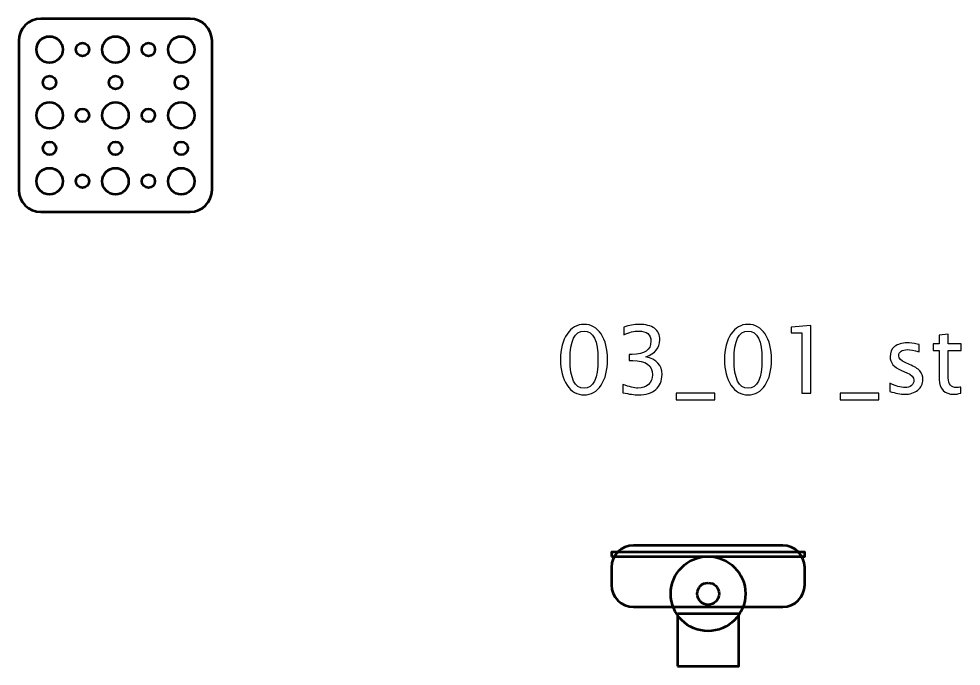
# Model space of a CAD drawing. Header units: centimetres. Extents: x -29.3 to 28.8, y -24.1 to 28.7.
# Drawn here: x -23.2 to -1.74, y 0.95 to 15.7 of the extents above; entities that cross this region are included whole.
import ezdxf

# ---------------------------------------------------------------- set-up
doc = ezdxf.new("R2010")
doc.units = ezdxf.units.CM
doc.header["$MEASUREMENT"] = 0
doc.layers.add('Layer 1', color=7, linetype='Continuous')

msp = doc.modelspace()

# ---------------------------------------------------------------- linework, layer by layer
at = {"layer": 'Layer 1', "lineweight": 53}
for points in [[(-9.7, 3.45), (-5.3, 3.45), (-5.3, 3.55), (-9.7, 3.55), (-9.7, 3.45)], [(-8.20002, 0.95001), (-6.80002, 0.95001), (-6.80002, 2.14017), (-8.20002, 2.14017), (-8.20002, 0.95001)]]:
    msp.add_lwpolyline(points, close=True, dxfattribs=at)
for centre, major_axis in [((-22.49999, 14.99999), (0, 0.30001)), ((-20.99999, 14.99999), (0, 0.30001)), ((-19.49999, 14.99999), (0, 0.30001)), ((-21.75, 15), (0, 0.15)), ((-20.25, 15), (0, 0.15)), ((-22.5, 14.25), (0, 0.15)), ((-21, 14.25), (0, 0.15)), ((-19.5, 14.25), (0, 0.15)), ((-22.49999, 13.49999), (0, 0.30001)), ((-20.99999, 13.49999), (0, 0.30001)), ((-19.49999, 13.49999), (0, 0.30001)), ((-21.75, 13.5), (0, 0.15)), ((-20.25, 13.5), (0, 0.15)), ((-22.5, 12.75), (0, 0.15)), ((-21, 12.75), (0, 0.15)), ((-19.5, 12.75), (0, 0.15)), ((-22.49999, 11.99999), (0, 0.30001)), ((-20.99999, 11.99999), (0, 0.30001)), ((-19.49999, 11.99999), (0, 0.30001)), ((-21.75, 12), (0, 0.15)), ((-20.25, 12), (0, 0.15)), ((-7.5, 2.6), (0, 0.85)), ((-7.5, 2.6), (0, 0.25))]:
    msp.add_ellipse(centre, major_axis=major_axis, ratio=1, dxfattribs=at)
msp.add_open_spline([(-23.2, 11.8), (-23.2, 11.8), (-23.2, 15.2), (-23.2, 15.2), (-23.2, 15.2), (-23.2, 15.47614), (-22.97614, 15.7), (-22.7, 15.7), (-22.7, 15.7), (-22.7, 15.7), (-19.3, 15.7), (-19.3, 15.7), (-19.3, 15.7), (-19.02386, 15.7), (-18.8, 15.47614), (-18.8, 15.2), (-18.8, 15.2), (-18.8, 15.2), (-18.8, 11.8), (-18.8, 11.8), (-18.8, 11.8), (-18.8, 11.52386), (-19.02386, 11.3), (-19.3, 11.3), (-19.3, 11.3), (-19.3, 11.3), (-22.7, 11.3), (-22.7, 11.3), (-22.7, 11.3), (-22.97614, 11.3), (-23.2, 11.52386), (-23.2, 11.8)], degree=3, knots=[0, 0, 0, 0, 0.11111111, 0.11111111, 0.11111111, 0.11111111, 0.22222222, 0.22222222, 0.22222222, 0.22222222, 0.33333333, 0.33333333, 0.33333333, 0.33333333, 0.44444444, 0.44444444, 0.44444444, 0.44444444, 0.55555556, 0.55555556, 0.55555556, 0.55555556, 0.66666667, 0.66666667, 0.66666667, 0.66666667, 0.77777778, 0.77777778, 0.77777778, 0.77777778, 1, 1, 1, 1], dxfattribs=at)
at = {"layer": 'Layer 1'}
for points, knots in [([(-10.32615, 7.13234), (-10.48667, 7.13234), (-10.61614, 7.20607), (-10.71421, 7.35318), (-10.71421, 7.35318), (-10.81263, 7.50029), (-10.86167, 7.69432), (-10.86167, 7.93562), (-10.86167, 7.93562), (-10.86167, 8.17692), (-10.81263, 8.37094), (-10.71421, 8.51805), (-10.71421, 8.51805), (-10.61614, 8.66516), (-10.48667, 8.73889), (-10.32615, 8.73889), (-10.32615, 8.73889), (-10.16493, 8.73889), (-10.03546, 8.66551), (-9.93739, 8.51876), (-9.93739, 8.51876), (-9.83967, 8.372), (-9.79063, 8.17762), (-9.79063, 7.93562), (-9.79063, 7.93562), (-9.79063, 7.69432), (-9.83967, 7.50029), (-9.93739, 7.35318), (-9.93739, 7.35318), (-10.03546, 7.20607), (-10.16493, 7.13234), (-10.32615, 7.13234)], [0, 0, 0, 0, 0.11111111, 0.11111111, 0.11111111, 0.11111111, 0.22222222, 0.22222222, 0.22222222, 0.22222222, 0.33333333, 0.33333333, 0.33333333, 0.33333333, 0.44444444, 0.44444444, 0.44444444, 0.44444444, 0.55555556, 0.55555556, 0.55555556, 0.55555556, 0.66666667, 0.66666667, 0.66666667, 0.66666667, 0.77777778, 0.77777778, 0.77777778, 0.77777778, 1, 1, 1, 1]), ([(-10.32651, 7.28474), (-10.11449, 7.28474), (-10.00865, 7.5017), (-10.00865, 7.93562), (-10.00865, 7.93562), (-10.00865, 8.36953), (-10.11449, 8.58649), (-10.32651, 8.58649), (-10.32651, 8.58649), (-10.53782, 8.58649), (-10.64365, 8.36953), (-10.64365, 7.93562), (-10.64365, 7.93562), (-10.64365, 7.5017), (-10.53782, 7.28474), (-10.32651, 7.28474)], [0, 0, 0, 0, 0.2, 0.2, 0.2, 0.2, 0.4, 0.4, 0.4, 0.4, 0.6, 0.6, 0.6, 0.6, 1, 1, 1, 1]), ([(-9.44068, 7.18102), (-9.44068, 7.18102), (-9.44068, 7.37152), (-9.44068, 7.37152), (-9.44068, 7.37152), (-9.29533, 7.31367), (-9.18139, 7.28474), (-9.09778, 7.28474), (-9.09778, 7.28474), (-8.99935, 7.28474), (-8.91998, 7.31296), (-8.85895, 7.36976), (-8.85895, 7.36976), (-8.79792, 7.42656), (-8.76758, 7.50064), (-8.76758, 7.59166), (-8.76758, 7.59166), (-8.76758, 7.80756), (-8.91786, 7.91551), (-9.21843, 7.91551), (-9.21843, 7.91551), (-9.21843, 7.91551), (-9.29886, 7.91551), (-9.29886, 7.91551), (-9.29886, 7.91551), (-9.29886, 7.91551), (-9.29886, 8.05203), (-9.29886, 8.05203), (-9.29886, 8.05203), (-9.29886, 8.05203), (-9.2276, 8.05309), (-9.2276, 8.05309), (-9.2276, 8.05309), (-8.94503, 8.05309), (-8.80356, 8.15257), (-8.80356, 8.35189), (-8.80356, 8.35189), (-8.80356, 8.50818), (-8.8974, 8.58649), (-9.08473, 8.58649), (-9.08473, 8.58649), (-9.18527, 8.58649), (-9.29675, 8.55756), (-9.41951, 8.49971), (-9.41951, 8.49971), (-9.41951, 8.49971), (-9.41951, 8.67751), (-9.41951, 8.67751), (-9.41951, 8.67751), (-9.29922, 8.71843), (-9.18315, 8.73889), (-9.07167, 8.73889), (-9.07167, 8.73889), (-8.91998, 8.73889), (-8.80321, 8.70855), (-8.72207, 8.64788), (-8.72207, 8.64788), (-8.64093, 8.58755), (-8.60036, 8.49971), (-8.60036, 8.3847), (-8.60036, 8.3847), (-8.60036, 8.20514), (-8.70655, 8.07708), (-8.91927, 8.00088), (-8.91927, 8.00088), (-8.67268, 7.94338), (-8.54956, 7.80826), (-8.54956, 7.59483), (-8.54956, 7.59483), (-8.54956, 7.4509), (-8.59719, 7.33766), (-8.69208, 7.25546), (-8.69208, 7.25546), (-8.78698, 7.17326), (-8.91751, 7.13234), (-9.08332, 7.13234), (-9.08332, 7.13234), (-9.17786, 7.13234), (-9.29675, 7.14857), (-9.44068, 7.18102)], [0, 0, 0, 0, 0.04761905, 0.04761905, 0.04761905, 0.04761905, 0.0952381, 0.0952381, 0.0952381, 0.0952381, 0.14285714, 0.14285714, 0.14285714, 0.14285714, 0.19047619, 0.19047619, 0.19047619, 0.19047619, 0.23809524, 0.23809524, 0.23809524, 0.23809524, 0.28571429, 0.28571429, 0.28571429, 0.28571429, 0.33333333, 0.33333333, 0.33333333, 0.33333333, 0.38095238, 0.38095238, 0.38095238, 0.38095238, 0.42857143, 0.42857143, 0.42857143, 0.42857143, 0.47619048, 0.47619048, 0.47619048, 0.47619048, 0.52380952, 0.52380952, 0.52380952, 0.52380952, 0.57142857, 0.57142857, 0.57142857, 0.57142857, 0.61904762, 0.61904762, 0.61904762, 0.61904762, 0.66666667, 0.66666667, 0.66666667, 0.66666667, 0.71428571, 0.71428571, 0.71428571, 0.71428571, 0.76190476, 0.76190476, 0.76190476, 0.76190476, 0.80952381, 0.80952381, 0.80952381, 0.80952381, 0.85714286, 0.85714286, 0.85714286, 0.85714286, 0.9047619, 0.9047619, 0.9047619, 0.9047619, 1, 1, 1, 1]), ([(-6.59093, 7.13234), (-6.75145, 7.13234), (-6.88092, 7.20607), (-6.97899, 7.35318), (-6.97899, 7.35318), (-7.07741, 7.50029), (-7.12645, 7.69432), (-7.12645, 7.93562), (-7.12645, 7.93562), (-7.12645, 8.17692), (-7.07741, 8.37094), (-6.97899, 8.51805), (-6.97899, 8.51805), (-6.88092, 8.66516), (-6.75145, 8.73889), (-6.59093, 8.73889), (-6.59093, 8.73889), (-6.42971, 8.73889), (-6.30024, 8.66551), (-6.20217, 8.51876), (-6.20217, 8.51876), (-6.10445, 8.372), (-6.05541, 8.17762), (-6.05541, 7.93562), (-6.05541, 7.93562), (-6.05541, 7.69432), (-6.10445, 7.50029), (-6.20217, 7.35318), (-6.20217, 7.35318), (-6.30024, 7.20607), (-6.42971, 7.13234), (-6.59093, 7.13234)], [0, 0, 0, 0, 0.11111111, 0.11111111, 0.11111111, 0.11111111, 0.22222222, 0.22222222, 0.22222222, 0.22222222, 0.33333333, 0.33333333, 0.33333333, 0.33333333, 0.44444444, 0.44444444, 0.44444444, 0.44444444, 0.55555556, 0.55555556, 0.55555556, 0.55555556, 0.66666667, 0.66666667, 0.66666667, 0.66666667, 0.77777778, 0.77777778, 0.77777778, 0.77777778, 1, 1, 1, 1]), ([(-6.59129, 7.28474), (-6.37927, 7.28474), (-6.27343, 7.5017), (-6.27343, 7.93562), (-6.27343, 7.93562), (-6.27343, 8.36953), (-6.37927, 8.58649), (-6.59129, 8.58649), (-6.59129, 8.58649), (-6.8026, 8.58649), (-6.90843, 8.36953), (-6.90843, 7.93562), (-6.90843, 7.93562), (-6.90843, 7.5017), (-6.8026, 7.28474), (-6.59129, 7.28474)], [0, 0, 0, 0, 0.2, 0.2, 0.2, 0.2, 0.4, 0.4, 0.4, 0.4, 0.6, 0.6, 0.6, 0.6, 1, 1, 1, 1]), ([(-5.36679, 7.17044), (-5.36679, 7.17044), (-5.36679, 8.54839), (-5.36679, 8.54839), (-5.36679, 8.54839), (-5.36679, 8.54839), (-5.61021, 8.54839), (-5.61021, 8.54839), (-5.61021, 8.54839), (-5.61021, 8.54839), (-5.61021, 8.67539), (-5.61021, 8.67539), (-5.61021, 8.67539), (-5.61021, 8.67539), (-5.16359, 8.71349), (-5.16359, 8.71349), (-5.16359, 8.71349), (-5.16359, 8.71349), (-5.16359, 7.17044), (-5.16359, 7.17044), (-5.16359, 7.17044), (-5.16359, 7.17044), (-5.36679, 7.17044), (-5.36679, 7.17044)], [0, 0, 0, 0, 0.14285714, 0.14285714, 0.14285714, 0.14285714, 0.28571429, 0.28571429, 0.28571429, 0.28571429, 0.42857143, 0.42857143, 0.42857143, 0.42857143, 0.57142857, 0.57142857, 0.57142857, 0.57142857, 0.71428571, 0.71428571, 0.71428571, 0.71428571, 1, 1, 1, 1]), ([(-1.74058, 7.17079), (-1.80337, 7.15351), (-1.85805, 7.14504), (-1.90427, 7.14504), (-1.90427, 7.14504), (-2.00798, 7.14504), (-2.08877, 7.17467), (-2.14663, 7.23394), (-2.14663, 7.23394), (-2.20484, 7.29321), (-2.23376, 7.3754), (-2.23376, 7.48088), (-2.23376, 7.48088), (-2.23376, 7.48088), (-2.23376, 8.13987), (-2.23376, 8.13987), (-2.23376, 8.13987), (-2.23376, 8.13987), (-2.37417, 8.13987), (-2.37417, 8.13987), (-2.37417, 8.13987), (-2.37417, 8.13987), (-2.37417, 8.29228), (-2.37417, 8.29228), (-2.37417, 8.29228), (-2.37417, 8.29228), (-2.23376, 8.29228), (-2.23376, 8.29228), (-2.23376, 8.29228), (-2.23376, 8.29228), (-2.23376, 8.49512), (-2.23376, 8.49512), (-2.23376, 8.49512), (-2.23376, 8.49512), (-2.03056, 8.51453), (-2.03056, 8.51453), (-2.03056, 8.51453), (-2.03056, 8.51453), (-2.03056, 8.29228), (-2.03056, 8.29228), (-2.03056, 8.29228), (-2.03056, 8.29228), (-1.73635, 8.29228), (-1.73635, 8.29228), (-1.73635, 8.29228), (-1.73635, 8.29228), (-1.73635, 8.13987), (-1.73635, 8.13987), (-1.73635, 8.13987), (-1.73635, 8.13987), (-2.03056, 8.13987), (-2.03056, 8.13987), (-2.03056, 8.13987), (-2.03056, 8.13987), (-2.03056, 7.51757), (-2.03056, 7.51757), (-2.03056, 7.51757), (-2.03056, 7.37082), (-1.96671, 7.29744), (-1.83936, 7.29744), (-1.83936, 7.29744), (-1.81219, 7.29744), (-1.77938, 7.30203), (-1.74058, 7.31085), (-1.74058, 7.31085), (-1.74058, 7.31085), (-1.74058, 7.17079), (-1.74058, 7.17079)], [0, 0, 0, 0, 0.05555556, 0.05555556, 0.05555556, 0.05555556, 0.11111111, 0.11111111, 0.11111111, 0.11111111, 0.16666667, 0.16666667, 0.16666667, 0.16666667, 0.22222222, 0.22222222, 0.22222222, 0.22222222, 0.27777778, 0.27777778, 0.27777778, 0.27777778, 0.33333333, 0.33333333, 0.33333333, 0.33333333, 0.38888889, 0.38888889, 0.38888889, 0.38888889, 0.44444444, 0.44444444, 0.44444444, 0.44444444, 0.5, 0.5, 0.5, 0.5, 0.55555556, 0.55555556, 0.55555556, 0.55555556, 0.61111111, 0.61111111, 0.61111111, 0.61111111, 0.66666667, 0.66666667, 0.66666667, 0.66666667, 0.72222222, 0.72222222, 0.72222222, 0.72222222, 0.77777778, 0.77777778, 0.77777778, 0.77777778, 0.83333333, 0.83333333, 0.83333333, 0.83333333, 0.88888889, 0.88888889, 0.88888889, 0.88888889, 1, 1, 1, 1]), ([(-3.3616, 7.21066), (-3.3616, 7.21066), (-3.3616, 7.39692), (-3.3616, 7.39692), (-3.3616, 7.39692), (-3.2286, 7.3306), (-3.11324, 7.29744), (-3.01482, 7.29744), (-3.01482, 7.29744), (-2.95625, 7.29744), (-2.90757, 7.31332), (-2.86912, 7.34507), (-2.86912, 7.34507), (-2.83067, 7.37646), (-2.81126, 7.41597), (-2.81126, 7.4636), (-2.81126, 7.4636), (-2.81126, 7.5331), (-2.86524, 7.5906), (-2.97319, 7.63611), (-2.97319, 7.63611), (-2.97319, 7.63611), (-3.09207, 7.68655), (-3.09207, 7.68655), (-3.09207, 7.68655), (-3.2674, 7.75923), (-3.35525, 7.86435), (-3.35525, 8.00088), (-3.35525, 8.00088), (-3.35525, 8.0986), (-3.32067, 8.17551), (-3.25153, 8.2316), (-3.25153, 8.2316), (-3.18239, 8.28769), (-3.08749, 8.31556), (-2.96719, 8.31556), (-2.96719, 8.31556), (-2.90475, 8.31556), (-2.82714, 8.30709), (-2.73506, 8.28981), (-2.73506, 8.28981), (-2.73506, 8.28981), (-2.69273, 8.28169), (-2.69273, 8.28169), (-2.69273, 8.28169), (-2.69273, 8.28169), (-2.69273, 8.11236), (-2.69273, 8.11236), (-2.69273, 8.11236), (-2.80597, 8.14622), (-2.89628, 8.16316), (-2.96366, 8.16316), (-2.96366, 8.16316), (-3.02293, 8.16316), (-3.06985, 8.15011), (-3.10548, 8.12435), (-3.10548, 8.12435), (-3.14076, 8.0986), (-3.1584, 8.06403), (-3.1584, 8.02064), (-3.1584, 8.02064), (-3.1584, 7.95961), (-3.10901, 7.90775), (-3.00988, 7.86577), (-3.00988, 7.86577), (-3.00988, 7.86577), (-2.91216, 7.82449), (-2.91216, 7.82449), (-2.91216, 7.82449), (-2.80138, 7.77792), (-2.72307, 7.72854), (-2.67721, 7.67668), (-2.67721, 7.67668), (-2.63099, 7.62482), (-2.60806, 7.55991), (-2.60806, 7.4823), (-2.60806, 7.4823), (-2.60806, 7.38387), (-2.64687, 7.30308), (-2.72483, 7.23994), (-2.72483, 7.23994), (-2.80244, 7.17679), (-2.90193, 7.14504), (-3.02293, 7.14504), (-3.02293, 7.14504), (-3.11606, 7.14504), (-3.2286, 7.16691), (-3.3616, 7.21066)], [0, 0, 0, 0, 0.04347826, 0.04347826, 0.04347826, 0.04347826, 0.08695652, 0.08695652, 0.08695652, 0.08695652, 0.13043478, 0.13043478, 0.13043478, 0.13043478, 0.17391304, 0.17391304, 0.17391304, 0.17391304, 0.2173913, 0.2173913, 0.2173913, 0.2173913, 0.26086957, 0.26086957, 0.26086957, 0.26086957, 0.30434783, 0.30434783, 0.30434783, 0.30434783, 0.34782609, 0.34782609, 0.34782609, 0.34782609, 0.39130435, 0.39130435, 0.39130435, 0.39130435, 0.43478261, 0.43478261, 0.43478261, 0.43478261, 0.47826087, 0.47826087, 0.47826087, 0.47826087, 0.52173913, 0.52173913, 0.52173913, 0.52173913, 0.56521739, 0.56521739, 0.56521739, 0.56521739, 0.60869565, 0.60869565, 0.60869565, 0.60869565, 0.65217391, 0.65217391, 0.65217391, 0.65217391, 0.69565217, 0.69565217, 0.69565217, 0.69565217, 0.73913043, 0.73913043, 0.73913043, 0.73913043, 0.7826087, 0.7826087, 0.7826087, 0.7826087, 0.82608696, 0.82608696, 0.82608696, 0.82608696, 0.86956522, 0.86956522, 0.86956522, 0.86956522, 0.91304348, 0.91304348, 0.91304348, 0.91304348, 1, 1, 1, 1]), ([(-8.22924, 7.01804), (-8.22924, 7.01804), (-8.22924, 7.17044), (-8.22924, 7.17044), (-8.22924, 7.17044), (-8.22924, 7.17044), (-7.34871, 7.17044), (-7.34871, 7.17044), (-7.34871, 7.17044), (-7.34871, 7.17044), (-7.34871, 7.01804), (-7.34871, 7.01804), (-7.34871, 7.01804), (-7.34871, 7.01804), (-8.22924, 7.01804), (-8.22924, 7.01804)], [0, 0, 0, 0, 0.2, 0.2, 0.2, 0.2, 0.4, 0.4, 0.4, 0.4, 0.6, 0.6, 0.6, 0.6, 1, 1, 1, 1]), ([(-4.49402, 7.01804), (-4.49402, 7.01804), (-4.49402, 7.17044), (-4.49402, 7.17044), (-4.49402, 7.17044), (-4.49402, 7.17044), (-3.61349, 7.17044), (-3.61349, 7.17044), (-3.61349, 7.17044), (-3.61349, 7.17044), (-3.61349, 7.01804), (-3.61349, 7.01804), (-3.61349, 7.01804), (-3.61349, 7.01804), (-4.49402, 7.01804), (-4.49402, 7.01804)], [0, 0, 0, 0, 0.2, 0.2, 0.2, 0.2, 0.4, 0.4, 0.4, 0.4, 0.6, 0.6, 0.6, 0.6, 1, 1, 1, 1])]:
    msp.add_open_spline(points, degree=3, knots=knots, dxfattribs=at)
at = {"layer": 'Layer 1', "color": 4, "lineweight": 53}
msp.add_open_spline([(-9.7, 2.8), (-9.7, 2.8), (-9.7, 3.2), (-9.7, 3.2), (-9.7, 3.2), (-9.7, 3.47614), (-9.47614, 3.7), (-9.2, 3.7), (-9.2, 3.7), (-9.2, 3.7), (-5.8, 3.7), (-5.8, 3.7), (-5.8, 3.7), (-5.52386, 3.7), (-5.3, 3.47614), (-5.3, 3.2), (-5.3, 3.2), (-5.3, 3.2), (-5.3, 2.8), (-5.3, 2.8), (-5.3, 2.8), (-5.3, 2.52386), (-5.52386, 2.3), (-5.8, 2.3), (-5.8, 2.3), (-5.8, 2.3), (-9.2, 2.3), (-9.2, 2.3), (-9.2, 2.3), (-9.47614, 2.3), (-9.7, 2.52386), (-9.7, 2.8)], degree=3, knots=[0, 0, 0, 0, 0.11111111, 0.11111111, 0.11111111, 0.11111111, 0.22222222, 0.22222222, 0.22222222, 0.22222222, 0.33333333, 0.33333333, 0.33333333, 0.33333333, 0.44444444, 0.44444444, 0.44444444, 0.44444444, 0.55555556, 0.55555556, 0.55555556, 0.55555556, 0.66666667, 0.66666667, 0.66666667, 0.66666667, 0.77777778, 0.77777778, 0.77777778, 0.77777778, 1, 1, 1, 1], dxfattribs=at)

doc.saveas('drawing.dxf')
